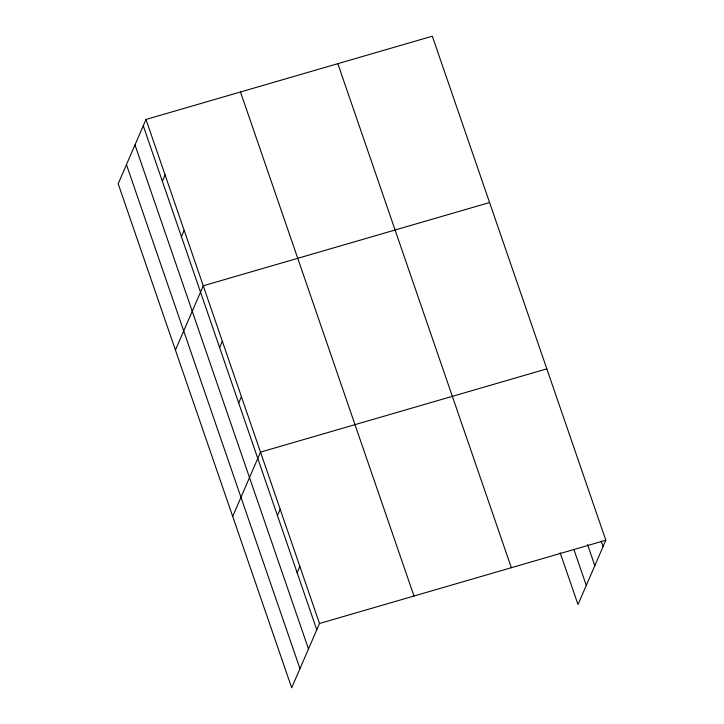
<?xml version="1.0" encoding="UTF-8"?>
<svg xmlns="http://www.w3.org/2000/svg" width="724" height="724" viewBox="0 0 724 724"><rect width="100%" height="100%" fill="white"/><g stroke="black" fill="none" stroke-linecap="round" stroke-linejoin="round"><path stroke-width="1.09" d="M145.995 119.46L118.175 183.76L291.682 687.8L319.51 623.491L145.995 119.46L432.319 36.2L605.825 540.24L578.005 604.54L560.159 552.711M162.348 181.226L165.081 174.9M181.434 236.667L184.168 230.341M175.434 350.09L203.254 285.79L489.578 202.53M219.607 347.556L222.34 341.23M238.694 403.006L241.427 396.68M232.694 516.429L260.513 452.12L546.837 368.869M277.446 515.569L280.179 509.244M297.112 572.693L299.845 566.367M319.51 623.491L605.825 540.24M601.273 541.271L603.092 546.566M587.526 544.539L594.811 565.697M573.897 549.444L586.277 585.408M337.827 63.676L511.343 567.716M240.486 91.984L413.992 596.024M143.262 125.786L316.777 629.817M134.981 144.918L308.496 648.957M126.456 164.629L299.962 668.668"/></g></svg>
